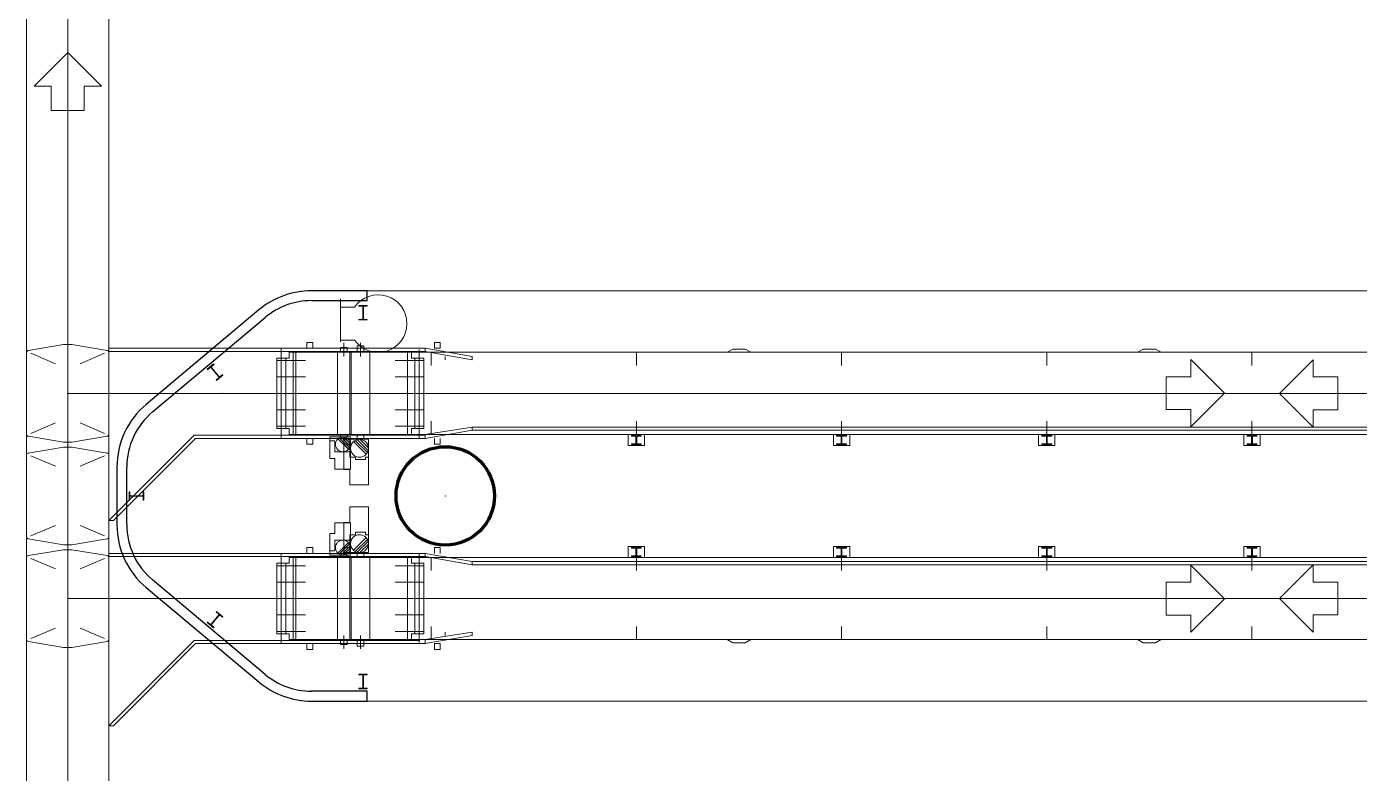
# Model space of a CAD drawing. Header units: metres. Extents: x 1807 to 3745, y 842 to 1968.
# Drawn here: x 3444.9 to 3461.14, y 1280.62 to 1289.72 of the extents above; entities that cross this region are included whole.
import ezdxf

# ---------------------------------------------------------------- set-up
doc = ezdxf.new("R2010")
doc.units = ezdxf.units.M
doc.header["$MEASUREMENT"] = 0
doc.layers.add('Level 1', color=7, linetype='Continuous', lineweight=0)

msp = doc.modelspace()

# ---------------------------------------------------------------- linework, layer by layer
at = {"layer": 'Level 1', "color": 7, "linetype": 'Continuous', "lineweight": 0}
for p, q in [((3444.9, 1265.482), (3444.9, 1396.541)), ((3445.9, 1265.482), (3445.9, 1396.541)), ((3444.99, 1288.995), (3445.4, 1289.405)), ((3445.401, 1289.404), (3445.399, 1289.406)), ((3445.399, 1289.404), (3445.401, 1289.406)), ((3445.81, 1288.995), (3445.4, 1289.405)), ((3445.401, 1289.049), (3445.399, 1289.051)), ((3445.399, 1289.049), (3445.401, 1289.051)), ((3445.2, 1288.995), (3444.99, 1288.995)), ((3445.2, 1288.695), (3445.2, 1288.995)), ((3445.81, 1288.995), (3445.6, 1288.995)), ((3445.6, 1288.695), (3445.6, 1288.995)), ((3445.6, 1288.695), (3445.2, 1288.695)), ((3448.37, 1286.5), (3473.73, 1286.5)), ((3446.357, 1285.116), (3447.727, 1286.266)), ((3445.35, 1285.845), (3444.921, 1285.774)), ((3445.45, 1285.845), (3445.35, 1285.845)), ((3445.45, 1285.845), (3445.879, 1285.774)), ((3447.28, 1285.8), (3445.9, 1285.8)), ((3448, 1285.8), (3447.28, 1285.8)), ((3448, 1285.8), (3449.754, 1285.8)), ((3448, 1285.8), (3448, 1284.7)), ((3448.315, 1285.8), (3448.315, 1285.87)), ((3448.315, 1285.87), (3448.385, 1285.87)), ((3448.385, 1285.8), (3448.385, 1285.87)), ((3448.724, 1285.81), (3448.804, 1285.81)), ((3448.724, 1285.81), (3448.724, 1285.76)), ((3448.804, 1285.81), (3448.804, 1285.76)), ((3448.928, 1285.83), (3448.928, 1285.76)), ((3448.928, 1285.83), (3449.008, 1285.83)), ((3449.008, 1285.83), (3449.008, 1285.76)), ((3449.754, 1285.76), (3449.754, 1285.8)), ((3450.328, 1285.7), (3449.754, 1285.8)), ((3449.868, 1285.8), (3449.868, 1285.87)), ((3449.868, 1285.87), (3449.938, 1285.87)), ((3449.868, 1285.8), (3449.938, 1285.8)), ((3449.938, 1285.8), (3449.938, 1285.87)), ((3453.434, 1285.75), (3453.503, 1285.79)), ((3453.653, 1285.79), (3453.503, 1285.79)), ((3453.653, 1285.79), (3453.723, 1285.75)), ((3458.434, 1285.75), (3458.503, 1285.79)), ((3458.653, 1285.79), (3458.503, 1285.79)), ((3458.653, 1285.79), (3458.723, 1285.75)), ((3444.9, 1285.749), (3444.9, 1284.751)), ((3444.95, 1285.738), (3445.25, 1285.611)), ((3445.85, 1285.738), (3445.55, 1285.611)), ((3447.28, 1285.76), (3445.9, 1285.76)), ((3445.9, 1285.749), (3445.9, 1284.751)), ((3445.9, 1285.749), (3445.9, 1284.751)), ((3448, 1285.76), (3447.28, 1285.76)), ((3447.947, 1285.68), (3447.947, 1284.82)), ((3447.947, 1285.68), (3448.097, 1285.68)), ((3447.947, 1285.65), (3448.297, 1285.65)), ((3448, 1285.76), (3449.754, 1285.76)), ((3448.097, 1285.75), (3448.147, 1285.75)), ((3448.097, 1285.68), (3448.097, 1285.75)), ((3473.953, 1285.75), (3448.147, 1285.75)), ((3448.17, 1285.75), (3449.562, 1285.75)), ((3448.689, 1285.76), (3448.839, 1285.76)), ((3448.868, 1285.76), (3449.068, 1285.76)), ((3449.739, 1285.65), (3449.389, 1285.65)), ((3449.589, 1285.75), (3449.539, 1285.75)), ((3449.589, 1285.68), (3449.589, 1285.75)), ((3449.739, 1285.68), (3449.589, 1285.68)), ((3449.739, 1284.82), (3449.739, 1285.68)), ((3449.754, 1285.76), (3450.328, 1285.66)), ((3449.828, 1285.75), (3449.828, 1285.59)), ((3449.998, 1285.7), (3449.998, 1285.66)), ((3450.328, 1285.66), (3450.328, 1285.7)), ((3452.328, 1285.75), (3452.328, 1285.59)), ((3454.828, 1285.75), (3454.828, 1285.59)), ((3457.328, 1285.75), (3457.328, 1285.59)), ((3459.084, 1285.662), (3459.494, 1285.252)), ((3459.084, 1285.452), (3459.084, 1285.662)), ((3459.828, 1285.75), (3459.828, 1285.59)), ((3447.947, 1285.45), (3448.297, 1285.45)), ((3449.739, 1285.45), (3449.389, 1285.45)), ((3458.784, 1285.052), (3458.784, 1285.452)), ((3458.784, 1285.452), (3459.084, 1285.452)), ((3445.399, 1285.249), (3445.401, 1285.251)), ((3445.399, 1285.251), (3445.401, 1285.249)), ((3445.399, 1285.251), (3445.401, 1285.249)), ((3445.401, 1285.251), (3445.399, 1285.249)), ((3447.279, 1285.249), (3447.281, 1285.251)), ((3447.279, 1285.251), (3447.281, 1285.249)), ((3447.947, 1285.25), (3448.297, 1285.25)), ((3449.739, 1285.25), (3449.389, 1285.25)), ((3459.084, 1284.842), (3459.494, 1285.252)), ((3447.947, 1285.05), (3448.297, 1285.05)), ((3449.739, 1285.05), (3449.389, 1285.05)), ((3458.784, 1285.052), (3459.084, 1285.052)), ((3459.084, 1284.842), (3459.084, 1285.052)), ((3444.95, 1284.762), (3445.25, 1284.889)), ((3445.85, 1284.762), (3445.55, 1284.889)), ((3447.947, 1284.85), (3448.297, 1284.85)), ((3447.947, 1284.82), (3448.097, 1284.82)), ((3448.097, 1284.82), (3448.097, 1284.75)), ((3449.739, 1284.85), (3449.389, 1284.85)), ((3449.739, 1284.82), (3449.589, 1284.82)), ((3449.589, 1284.82), (3449.589, 1284.75)), ((3450.328, 1284.84), (3449.754, 1284.75)), ((3449.754, 1284.7), (3450.328, 1284.8)), ((3449.828, 1284.91), (3449.828, 1284.75)), ((3469.918, 1284.84), (3450.328, 1284.84)), ((3450.328, 1284.8), (3450.328, 1284.84)), ((3469.328, 1284.8), (3450.328, 1284.8)), ((3452.328, 1284.91), (3452.328, 1284.75)), ((3454.828, 1284.91), (3454.828, 1284.75)), ((3457.328, 1284.91), (3457.328, 1284.75)), ((3459.828, 1284.91), (3459.828, 1284.75)), ((3445.35, 1284.655), (3444.921, 1284.727)), ((3445.45, 1284.655), (3445.35, 1284.655)), ((3445.45, 1284.655), (3445.879, 1284.727)), ((3446.94, 1284.74), (3445.9, 1283.7)), ((3446.957, 1284.7), (3445.957, 1283.7)), ((3447.28, 1284.74), (3446.94, 1284.74)), ((3447.28, 1284.7), (3446.957, 1284.7)), ((3448, 1284.74), (3447.28, 1284.74)), ((3448, 1284.7), (3447.28, 1284.7)), ((3448, 1284.74), (3449.754, 1284.74)), ((3448, 1284.7), (3449.754, 1284.7)), ((3448.097, 1284.75), (3448.147, 1284.75)), ((3448.147, 1284.75), (3449.562, 1284.75)), ((3448.315, 1284.7), (3448.315, 1284.63)), ((3448.315, 1284.63), (3448.385, 1284.63)), ((3448.385, 1284.7), (3448.385, 1284.63)), ((3448.844, 1284.72), (3448.594, 1284.72)), ((3448.594, 1284.72), (3448.594, 1284.67)), ((3448.654, 1284.67), (3448.594, 1284.67)), ((3448.654, 1284.67), (3448.654, 1284.538)), ((3448.689, 1284.74), (3448.839, 1284.74)), ((3448.821, 1284.568), (3448.692, 1284.697)), ((3448.833, 1284.586), (3448.709, 1284.709)), ((3448.724, 1284.74), (3448.724, 1284.72)), ((3448.841, 1284.607), (3448.73, 1284.717)), ((3448.844, 1284.634), (3448.757, 1284.72)), ((3449.064, 1284.69), (3448.764, 1284.69)), ((3448.764, 1284.69), (3448.764, 1284.63)), ((3448.836, 1284.63), (3448.764, 1284.63)), ((3448.804, 1284.74), (3448.804, 1284.72)), ((3448.836, 1284.63), (3448.836, 1284.472)), ((3448.844, 1284.72), (3448.844, 1284.538)), ((3448.868, 1284.74), (3449.068, 1284.74)), ((3449.037, 1284.508), (3448.882, 1284.663)), ((3449.051, 1284.529), (3448.903, 1284.677)), ((3448.928, 1284.74), (3448.928, 1284.69)), ((3449.061, 1284.554), (3448.928, 1284.687)), ((3449.064, 1284.587), (3448.961, 1284.69)), ((3449.008, 1284.74), (3449.008, 1284.69)), ((3449.064, 1284.69), (3449.064, 1284.472)), ((3449.589, 1284.75), (3449.539, 1284.75)), ((3473.953, 1284.75), (3449.589, 1284.75)), ((3449.754, 1284.7), (3449.754, 1284.75)), ((3449.868, 1284.7), (3449.868, 1284.63)), ((3449.868, 1284.63), (3449.938, 1284.63)), ((3449.938, 1284.7), (3449.938, 1284.63)), ((3452.228, 1284.616), (3452.228, 1284.75)), ((3452.228, 1284.75), (3452.428, 1284.75)), ((3452.268, 1284.74), (3452.388, 1284.74)), ((3452.268, 1284.74), (3452.268, 1284.73)), ((3452.268, 1284.73), (3452.323, 1284.73)), ((3452.268, 1284.636), (3452.268, 1284.626)), ((3452.268, 1284.636), (3452.323, 1284.636)), ((3452.288, 1284.75), (3452.288, 1284.74)), ((3452.323, 1284.73), (3452.323, 1284.636)), ((3452.333, 1284.73), (3452.388, 1284.73)), ((3452.333, 1284.73), (3452.333, 1284.636)), ((3452.333, 1284.636), (3452.388, 1284.636)), ((3452.368, 1284.75), (3452.368, 1284.74)), ((3452.388, 1284.74), (3452.388, 1284.73)), ((3452.388, 1284.636), (3452.388, 1284.626)), ((3452.428, 1284.616), (3452.428, 1284.75)), ((3454.728, 1284.616), (3454.728, 1284.75)), ((3454.728, 1284.75), (3454.928, 1284.75)), ((3454.768, 1284.74), (3454.888, 1284.74)), ((3454.768, 1284.74), (3454.768, 1284.73)), ((3454.768, 1284.73), (3454.823, 1284.73)), ((3454.768, 1284.636), (3454.768, 1284.626)), ((3454.768, 1284.636), (3454.823, 1284.636)), ((3454.788, 1284.75), (3454.788, 1284.74)), ((3454.823, 1284.73), (3454.823, 1284.636)), ((3454.833, 1284.73), (3454.888, 1284.73)), ((3454.833, 1284.73), (3454.833, 1284.636)), ((3454.833, 1284.636), (3454.888, 1284.636)), ((3454.868, 1284.75), (3454.868, 1284.74)), ((3454.888, 1284.74), (3454.888, 1284.73)), ((3454.888, 1284.636), (3454.888, 1284.626)), ((3454.928, 1284.616), (3454.928, 1284.75)), ((3457.228, 1284.616), (3457.228, 1284.75)), ((3457.228, 1284.75), (3457.428, 1284.75)), ((3457.268, 1284.74), (3457.388, 1284.74)), ((3457.268, 1284.74), (3457.268, 1284.73)), ((3457.268, 1284.73), (3457.323, 1284.73)), ((3457.268, 1284.636), (3457.268, 1284.626)), ((3457.268, 1284.636), (3457.323, 1284.636)), ((3457.288, 1284.75), (3457.288, 1284.74)), ((3457.323, 1284.73), (3457.323, 1284.636)), ((3457.333, 1284.73), (3457.388, 1284.73)), ((3457.333, 1284.73), (3457.333, 1284.636)), ((3457.333, 1284.636), (3457.388, 1284.636)), ((3457.368, 1284.75), (3457.368, 1284.74)), ((3457.388, 1284.74), (3457.388, 1284.73)), ((3457.388, 1284.636), (3457.388, 1284.626)), ((3457.428, 1284.616), (3457.428, 1284.75)), ((3459.728, 1284.616), (3459.728, 1284.75)), ((3459.728, 1284.75), (3459.928, 1284.75)), ((3459.768, 1284.74), (3459.888, 1284.74)), ((3459.768, 1284.74), (3459.768, 1284.73)), ((3459.768, 1284.73), (3459.823, 1284.73)), ((3459.768, 1284.636), (3459.768, 1284.626)), ((3459.768, 1284.636), (3459.823, 1284.636)), ((3459.788, 1284.75), (3459.788, 1284.74)), ((3459.823, 1284.73), (3459.823, 1284.636)), ((3459.833, 1284.73), (3459.888, 1284.73)), ((3459.833, 1284.73), (3459.833, 1284.636)), ((3459.833, 1284.636), (3459.888, 1284.636)), ((3459.868, 1284.75), (3459.868, 1284.74)), ((3459.888, 1284.74), (3459.888, 1284.73)), ((3459.888, 1284.636), (3459.888, 1284.626)), ((3459.928, 1284.616), (3459.928, 1284.75)), ((3444.9, 1284.499), (3444.9, 1283.501)), ((3445.35, 1284.595), (3444.921, 1284.523)), ((3444.95, 1284.488), (3445.25, 1284.361)), ((3445.45, 1284.595), (3445.35, 1284.595)), ((3445.399, 1284.626), (3445.401, 1284.624)), ((3445.401, 1284.626), (3445.399, 1284.624)), ((3445.45, 1284.595), (3445.879, 1284.523)), ((3445.85, 1284.488), (3445.55, 1284.361)), ((3445.9, 1284.499), (3445.9, 1283.501)), ((3445.9, 1284.499), (3445.9, 1283.501)), ((3448.844, 1284.538), (3448.654, 1284.538)), ((3448.908, 1284.472), (3448.836, 1284.472)), ((3448.908, 1284.472), (3448.908, 1284.442)), ((3449.064, 1284.472), (3449.028, 1284.472)), ((3449.028, 1284.472), (3449.028, 1284.442)), ((3452.228, 1284.616), (3452.428, 1284.616)), ((3452.268, 1284.626), (3452.388, 1284.626)), ((3454.728, 1284.616), (3454.928, 1284.616)), ((3454.768, 1284.626), (3454.888, 1284.626)), ((3457.228, 1284.616), (3457.428, 1284.616)), ((3457.268, 1284.626), (3457.388, 1284.626)), ((3459.728, 1284.616), (3459.928, 1284.616)), ((3459.768, 1284.626), (3459.888, 1284.626)), ((3446, 1283.65), (3446, 1284.35)), ((3449.028, 1284.442), (3448.908, 1284.442)), ((3445.399, 1284.001), (3445.401, 1283.999)), ((3445.401, 1284.001), (3445.399, 1283.999)), ((3449.999, 1283.999), (3450.001, 1284.001)), ((3449.999, 1284.001), (3450.001, 1283.999)), ((3445.957, 1283.7), (3445.9, 1283.7)), ((3444.95, 1283.512), (3445.25, 1283.639)), ((3445.85, 1283.512), (3445.55, 1283.639)), ((3448.836, 1283.37), (3448.836, 1283.528)), ((3448.908, 1283.528), (3448.836, 1283.528)), ((3449.037, 1283.492), (3448.882, 1283.338)), ((3449.028, 1283.558), (3448.908, 1283.558)), ((3448.908, 1283.528), (3448.908, 1283.558)), ((3449.028, 1283.528), (3449.028, 1283.558)), ((3449.064, 1283.528), (3449.028, 1283.528)), ((3449.064, 1283.31), (3449.064, 1283.528)), ((3445.35, 1283.405), (3444.921, 1283.477)), ((3445.35, 1283.345), (3444.921, 1283.273)), ((3445.45, 1283.405), (3445.35, 1283.405)), ((3445.45, 1283.345), (3445.35, 1283.345)), ((3445.399, 1283.376), (3445.401, 1283.374)), ((3445.401, 1283.376), (3445.399, 1283.374)), ((3445.45, 1283.405), (3445.879, 1283.477)), ((3445.45, 1283.345), (3445.879, 1283.273)), ((3448.315, 1283.3), (3448.315, 1283.37)), ((3448.315, 1283.37), (3448.385, 1283.37)), ((3448.385, 1283.3), (3448.385, 1283.37)), ((3448.654, 1283.33), (3448.594, 1283.33)), ((3448.594, 1283.28), (3448.594, 1283.33)), ((3448.844, 1283.462), (3448.654, 1283.462)), ((3448.654, 1283.33), (3448.654, 1283.462)), ((3448.821, 1283.432), (3448.692, 1283.303)), ((3448.833, 1283.415), (3448.709, 1283.291)), ((3448.841, 1283.393), (3448.73, 1283.283)), ((3448.844, 1283.367), (3448.757, 1283.28)), ((3448.836, 1283.37), (3448.764, 1283.37)), ((3448.764, 1283.31), (3448.764, 1283.37)), ((3448.844, 1283.28), (3448.844, 1283.462)), ((3449.051, 1283.471), (3448.903, 1283.323)), ((3449.061, 1283.446), (3448.928, 1283.313)), ((3449.064, 1283.413), (3448.961, 1283.31)), ((3449.868, 1283.3), (3449.868, 1283.37)), ((3449.868, 1283.37), (3449.938, 1283.37)), ((3449.938, 1283.3), (3449.938, 1283.37)), ((3452.228, 1283.384), (3452.228, 1283.25)), ((3452.228, 1283.384), (3452.428, 1283.384)), ((3452.268, 1283.374), (3452.388, 1283.374)), ((3452.268, 1283.364), (3452.268, 1283.374)), ((3452.268, 1283.364), (3452.323, 1283.364)), ((3452.323, 1283.27), (3452.323, 1283.364)), ((3452.333, 1283.364), (3452.388, 1283.364)), ((3452.333, 1283.27), (3452.333, 1283.364)), ((3452.388, 1283.364), (3452.388, 1283.374)), ((3452.428, 1283.384), (3452.428, 1283.25)), ((3454.728, 1283.384), (3454.728, 1283.25)), ((3454.728, 1283.384), (3454.928, 1283.384)), ((3454.768, 1283.374), (3454.888, 1283.374)), ((3454.768, 1283.364), (3454.768, 1283.374)), ((3454.768, 1283.364), (3454.823, 1283.364)), ((3454.823, 1283.27), (3454.823, 1283.364)), ((3454.833, 1283.364), (3454.888, 1283.364)), ((3454.833, 1283.27), (3454.833, 1283.364)), ((3454.888, 1283.364), (3454.888, 1283.374)), ((3454.928, 1283.384), (3454.928, 1283.25)), ((3457.228, 1283.384), (3457.228, 1283.25)), ((3457.228, 1283.384), (3457.428, 1283.384)), ((3457.268, 1283.374), (3457.388, 1283.374)), ((3457.268, 1283.364), (3457.268, 1283.374)), ((3457.268, 1283.364), (3457.323, 1283.364)), ((3457.323, 1283.27), (3457.323, 1283.364)), ((3457.333, 1283.364), (3457.388, 1283.364)), ((3457.333, 1283.27), (3457.333, 1283.364)), ((3457.388, 1283.364), (3457.388, 1283.374)), ((3457.428, 1283.384), (3457.428, 1283.25)), ((3459.728, 1283.384), (3459.728, 1283.25)), ((3459.728, 1283.384), (3459.928, 1283.384)), ((3459.768, 1283.374), (3459.888, 1283.374)), ((3459.768, 1283.364), (3459.768, 1283.374)), ((3459.768, 1283.364), (3459.823, 1283.364)), ((3459.823, 1283.27), (3459.823, 1283.364)), ((3459.833, 1283.364), (3459.888, 1283.364)), ((3459.833, 1283.27), (3459.833, 1283.364)), ((3459.888, 1283.364), (3459.888, 1283.374)), ((3459.928, 1283.384), (3459.928, 1283.25)), ((3444.9, 1283.249), (3444.9, 1282.251)), ((3444.95, 1283.238), (3445.25, 1283.111)), ((3445.85, 1283.238), (3445.55, 1283.111)), ((3447.28, 1283.3), (3445.9, 1283.3)), ((3447.28, 1283.26), (3445.9, 1283.26)), ((3445.9, 1283.249), (3445.9, 1282.251)), ((3445.9, 1283.249), (3445.9, 1282.251)), ((3448, 1283.3), (3447.28, 1283.3)), ((3448, 1283.26), (3447.28, 1283.26)), ((3447.947, 1282.32), (3447.947, 1283.18)), ((3447.947, 1283.18), (3448.097, 1283.18)), ((3448, 1283.3), (3449.754, 1283.3)), ((3448, 1283.3), (3448, 1282.2)), ((3448, 1283.26), (3449.754, 1283.26)), ((3448.097, 1283.25), (3448.147, 1283.25)), ((3448.097, 1283.18), (3448.097, 1283.25)), ((3473.953, 1283.25), (3448.147, 1283.25)), ((3448.844, 1283.28), (3448.594, 1283.28)), ((3448.689, 1283.26), (3448.839, 1283.26)), ((3448.724, 1283.26), (3448.724, 1283.28)), ((3449.064, 1283.31), (3448.764, 1283.31)), ((3448.804, 1283.26), (3448.804, 1283.28)), ((3448.868, 1283.26), (3449.068, 1283.26)), ((3448.928, 1283.26), (3448.928, 1283.31)), ((3449.008, 1283.26), (3449.008, 1283.31)), ((3449.589, 1283.25), (3449.539, 1283.25)), ((3449.589, 1283.18), (3449.589, 1283.25)), ((3449.739, 1283.18), (3449.589, 1283.18)), ((3449.739, 1283.18), (3449.739, 1282.32)), ((3449.754, 1283.26), (3449.754, 1283.3)), ((3450.328, 1283.2), (3449.754, 1283.3)), ((3449.754, 1283.26), (3450.328, 1283.16)), ((3449.828, 1283.09), (3449.828, 1283.25)), ((3469.328, 1283.2), (3450.328, 1283.2)), ((3450.328, 1283.16), (3450.328, 1283.2)), ((3452.228, 1283.25), (3452.428, 1283.25)), ((3452.268, 1283.27), (3452.323, 1283.27)), ((3452.268, 1283.26), (3452.268, 1283.27)), ((3452.268, 1283.26), (3452.388, 1283.26)), ((3452.288, 1283.25), (3452.288, 1283.26)), ((3452.328, 1283.09), (3452.328, 1283.25)), ((3452.333, 1283.27), (3452.388, 1283.27)), ((3452.368, 1283.25), (3452.368, 1283.26)), ((3452.388, 1283.26), (3452.388, 1283.27)), ((3454.728, 1283.25), (3454.928, 1283.25)), ((3454.768, 1283.27), (3454.823, 1283.27)), ((3454.768, 1283.26), (3454.768, 1283.27)), ((3454.768, 1283.26), (3454.888, 1283.26)), ((3454.788, 1283.25), (3454.788, 1283.26)), ((3454.828, 1283.09), (3454.828, 1283.25)), ((3454.833, 1283.27), (3454.888, 1283.27)), ((3454.868, 1283.25), (3454.868, 1283.26)), ((3454.888, 1283.26), (3454.888, 1283.27)), ((3457.228, 1283.25), (3457.428, 1283.25)), ((3457.268, 1283.27), (3457.323, 1283.27)), ((3457.268, 1283.26), (3457.268, 1283.27)), ((3457.268, 1283.26), (3457.388, 1283.26)), ((3457.288, 1283.25), (3457.288, 1283.26)), ((3457.328, 1283.09), (3457.328, 1283.25)), ((3457.333, 1283.27), (3457.388, 1283.27)), ((3457.368, 1283.25), (3457.368, 1283.26)), ((3457.388, 1283.26), (3457.388, 1283.27)), ((3459.728, 1283.25), (3459.928, 1283.25)), ((3459.768, 1283.27), (3459.823, 1283.27)), ((3459.768, 1283.26), (3459.768, 1283.27)), ((3459.768, 1283.26), (3459.888, 1283.26)), ((3459.788, 1283.25), (3459.788, 1283.26)), ((3459.828, 1283.09), (3459.828, 1283.25)), ((3459.833, 1283.27), (3459.888, 1283.27)), ((3459.868, 1283.25), (3459.868, 1283.26)), ((3459.888, 1283.26), (3459.888, 1283.27)), ((3447.947, 1283.15), (3448.297, 1283.15)), ((3449.739, 1283.15), (3449.389, 1283.15)), ((3469.918, 1283.16), (3450.328, 1283.16)), ((3459.084, 1283.158), (3459.494, 1282.748)), ((3459.084, 1283.158), (3459.084, 1282.948)), ((3447.727, 1281.734), (3446.357, 1282.884)), ((3447.947, 1282.95), (3448.297, 1282.95)), ((3449.739, 1282.95), (3449.389, 1282.95)), ((3458.784, 1282.948), (3458.784, 1282.548)), ((3458.784, 1282.948), (3459.084, 1282.948)), ((3445.399, 1282.749), (3445.401, 1282.751)), ((3445.399, 1282.751), (3445.401, 1282.749)), ((3445.399, 1282.751), (3445.401, 1282.749)), ((3445.401, 1282.751), (3445.399, 1282.749)), ((3447.279, 1282.749), (3447.281, 1282.751)), ((3447.279, 1282.751), (3447.281, 1282.749)), ((3447.947, 1282.75), (3448.297, 1282.75)), ((3449.739, 1282.75), (3449.389, 1282.75)), ((3459.084, 1282.338), (3459.494, 1282.748)), ((3447.947, 1282.55), (3448.297, 1282.55)), ((3449.739, 1282.55), (3449.389, 1282.55)), ((3458.784, 1282.548), (3459.084, 1282.548)), ((3459.084, 1282.548), (3459.084, 1282.338)), ((3444.95, 1282.262), (3445.25, 1282.389)), ((3445.85, 1282.262), (3445.55, 1282.389)), ((3449.828, 1282.25), (3449.828, 1282.41)), ((3452.328, 1282.25), (3452.328, 1282.41)), ((3454.828, 1282.25), (3454.828, 1282.41)), ((3457.328, 1282.25), (3457.328, 1282.41)), ((3459.828, 1282.25), (3459.828, 1282.41)), ((3445.35, 1282.155), (3444.921, 1282.227)), ((3445.45, 1282.155), (3445.879, 1282.227)), ((3446.94, 1282.24), (3445.9, 1281.2)), ((3446.957, 1282.2), (3445.957, 1281.2)), ((3447.28, 1282.24), (3446.94, 1282.24)), ((3447.28, 1282.2), (3446.957, 1282.2)), ((3448, 1282.24), (3447.28, 1282.24)), ((3448, 1282.2), (3447.28, 1282.2)), ((3447.947, 1282.35), (3448.297, 1282.35)), ((3447.947, 1282.32), (3448.097, 1282.32)), ((3448, 1282.24), (3449.69, 1282.24)), ((3448, 1282.2), (3449.754, 1282.2)), ((3448.097, 1282.32), (3448.097, 1282.25)), ((3448.097, 1282.25), (3448.147, 1282.25)), ((3473.953, 1282.25), (3448.147, 1282.25)), ((3448.315, 1282.2), (3448.315, 1282.13)), ((3448.385, 1282.2), (3448.385, 1282.13)), ((3448.689, 1282.24), (3448.839, 1282.24)), ((3448.724, 1282.19), (3448.724, 1282.24)), ((3448.804, 1282.19), (3448.804, 1282.24)), ((3448.868, 1282.24), (3449.068, 1282.24)), ((3448.928, 1282.17), (3448.928, 1282.24)), ((3449.008, 1282.17), (3449.008, 1282.24)), ((3449.739, 1282.35), (3449.389, 1282.35)), ((3449.589, 1282.25), (3449.539, 1282.25)), ((3449.739, 1282.32), (3449.589, 1282.32)), ((3449.589, 1282.32), (3449.589, 1282.25)), ((3450.328, 1282.34), (3449.754, 1282.25)), ((3449.754, 1282.2), (3450.328, 1282.3)), ((3449.754, 1282.2), (3449.754, 1282.25)), ((3449.868, 1282.2), (3449.938, 1282.2)), ((3449.868, 1282.2), (3449.868, 1282.13)), ((3449.938, 1282.2), (3449.938, 1282.13)), ((3449.998, 1282.3), (3449.998, 1282.34)), ((3450.328, 1282.3), (3450.328, 1282.34)), ((3453.434, 1282.25), (3453.503, 1282.21)), ((3453.653, 1282.21), (3453.503, 1282.21)), ((3453.653, 1282.21), (3453.723, 1282.25)), ((3458.434, 1282.25), (3458.503, 1282.21)), ((3458.653, 1282.21), (3458.503, 1282.21)), ((3458.653, 1282.21), (3458.723, 1282.25)), ((3445.45, 1282.155), (3445.35, 1282.155)), ((3445.399, 1282.126), (3445.401, 1282.124)), ((3445.401, 1282.126), (3445.399, 1282.124)), ((3448.315, 1282.13), (3448.385, 1282.13)), ((3448.724, 1282.19), (3448.804, 1282.19)), ((3448.928, 1282.17), (3449.008, 1282.17)), ((3449.868, 1282.13), (3449.938, 1282.13)), ((3473.73, 1281.5), (3448.37, 1281.5)), ((3445.957, 1281.2), (3445.9, 1281.2))]:
    msp.add_line(p, q, dxfattribs=at)
at = {"layer": 'Level 1', "color": 7, "linetype": 'Continuous', "lineweight": 0, "ltscale": 4}
for p, q in [((3445.4, 1265.482), (3445.4, 1396.541)), ((3448.002, 1285.8), (3448.002, 1284.715)), ((3448.764, 1285.7), (3448.764, 1285.864)), ((3448.968, 1285.7), (3448.968, 1285.864)), ((3449.684, 1284.7), (3449.684, 1285.785)), ((3448.057, 1285.68), (3448.057, 1284.82)), ((3448.147, 1285.75), (3448.147, 1284.75)), ((3448.178, 1285.75), (3448.178, 1284.75)), ((3448.689, 1285.75), (3448.689, 1284.75)), ((3448.839, 1285.75), (3448.839, 1284.75)), ((3448.855, 1285.75), (3448.855, 1284.75)), ((3449.081, 1285.75), (3449.081, 1284.75)), ((3449.539, 1284.75), (3449.539, 1285.75)), ((3449.629, 1284.82), (3449.629, 1285.68)), ((3460.573, 1285.66), (3460.163, 1285.25)), ((3460.573, 1285.45), (3460.573, 1285.66)), ((3460.873, 1285.45), (3460.573, 1285.45)), ((3460.873, 1285.05), (3460.873, 1285.45)), ((3445.4, 1285.25), (3447.28, 1285.25)), ((3447.28, 1285.25), (3474.82, 1285.25)), ((3460.573, 1284.84), (3460.163, 1285.25)), ((3460.573, 1284.84), (3460.573, 1285.05)), ((3460.873, 1285.05), (3460.573, 1285.05)), ((3448.594, 1284.67), (3448.594, 1284.458)), ((3448.764, 1284.63), (3448.764, 1284.322)), ((3448.844, 1284.326), (3448.844, 1284.538)), ((3449.064, 1284.134), (3449.064, 1284.472)), ((3448.654, 1284.458), (3448.594, 1284.458)), ((3448.654, 1284.458), (3448.654, 1284.326)), ((3448.654, 1284.326), (3448.844, 1284.326)), ((3448.836, 1284.322), (3448.764, 1284.322)), ((3448.836, 1284.322), (3448.836, 1284.134)), ((3448.836, 1284.134), (3449.064, 1284.134)), ((3448.836, 1283.866), (3449.064, 1283.866)), ((3448.836, 1283.678), (3448.836, 1283.866)), ((3449.064, 1283.866), (3449.064, 1283.528)), ((3448.654, 1283.674), (3448.844, 1283.674)), ((3448.654, 1283.542), (3448.654, 1283.674)), ((3448.764, 1283.37), (3448.764, 1283.678)), ((3448.836, 1283.678), (3448.764, 1283.678)), ((3448.844, 1283.674), (3448.844, 1283.462)), ((3448.594, 1283.33), (3448.594, 1283.542)), ((3448.654, 1283.542), (3448.594, 1283.542)), ((3448.002, 1282.2), (3448.002, 1283.285)), ((3448.057, 1282.32), (3448.057, 1283.18)), ((3448.147, 1282.25), (3448.147, 1283.25)), ((3448.178, 1282.25), (3448.178, 1283.25)), ((3448.689, 1282.25), (3448.689, 1283.25)), ((3448.839, 1282.25), (3448.839, 1283.25)), ((3448.855, 1282.25), (3448.855, 1283.25)), ((3449.081, 1282.25), (3449.081, 1283.25)), ((3449.539, 1283.25), (3449.539, 1282.25)), ((3449.629, 1283.18), (3449.629, 1282.32)), ((3449.684, 1283.3), (3449.684, 1282.215)), ((3460.573, 1283.16), (3460.163, 1282.75)), ((3460.573, 1283.16), (3460.573, 1282.95)), ((3460.873, 1282.95), (3460.573, 1282.95)), ((3460.873, 1282.95), (3460.873, 1282.55)), ((3445.4, 1282.75), (3447.28, 1282.75)), ((3447.28, 1282.75), (3474.82, 1282.75)), ((3460.573, 1282.34), (3460.163, 1282.75)), ((3460.573, 1282.55), (3460.573, 1282.34)), ((3460.873, 1282.55), (3460.573, 1282.55)), ((3448.764, 1282.3), (3448.764, 1282.136)), ((3448.968, 1282.3), (3448.968, 1282.136))]:
    msp.add_line(p, q, dxfattribs=at)
at = {"layer": 'Level 1', "color": 7, "linetype": 'Continuous', "lineweight": 30}
for p, q in [((3449.05, 1286.5), (3448.37, 1286.5)), ((3449.05, 1286.38), (3449.05, 1286.5)), ((3447.727, 1286.266), (3446.357, 1285.116)), ((3448.37, 1286.38), (3449.05, 1286.38)), ((3446.434, 1285.024), (3447.804, 1286.174)), ((3446, 1284.35), (3446, 1283.65)), ((3446.12, 1283.65), (3446.12, 1284.35)), ((3446.357, 1282.884), (3447.727, 1281.734)), ((3447.804, 1281.826), (3446.434, 1282.976)), ((3449.05, 1281.62), (3448.37, 1281.62)), ((3449.05, 1281.5), (3449.05, 1281.62)), ((3448.37, 1281.5), (3449.05, 1281.5))]:
    msp.add_line(p, q, dxfattribs=at)
at = {"layer": 'Level 1', "color": 7, "linetype": 'Continuous', "lineweight": 13}
for p, q in [((3448.723, 1286.3), (3448.723, 1286.4)), ((3448.723, 1286.4), (3448.723, 1285.877)), ((3448.896, 1286.3), (3448.723, 1286.3)), ((3448.949, 1286.322), (3449.05, 1286.322)), ((3448.949, 1286.314), (3448.949, 1286.322)), ((3448.989, 1286.314), (3448.949, 1286.314)), ((3448.997, 1286.16), (3448.997, 1286.307)), ((3449.002, 1286.307), (3449.002, 1286.16)), ((3449.05, 1286.314), (3449.009, 1286.314)), ((3449.05, 1286.322), (3449.05, 1286.314)), ((3448.949, 1286.144), (3448.949, 1286.152)), ((3448.949, 1286.152), (3448.989, 1286.152)), ((3449.05, 1286.144), (3448.949, 1286.144)), ((3449.009, 1286.152), (3449.05, 1286.152)), ((3449.05, 1286.152), (3449.05, 1286.144)), ((3448.723, 1285.9), (3448.896, 1285.9)), ((3447.177, 1285.609), (3447.1, 1285.543)), ((3447.151, 1285.576), (3447.183, 1285.603)), ((3447.183, 1285.603), (3447.177, 1285.609)), ((3447.1, 1285.543), (3447.105, 1285.537)), ((3447.105, 1285.537), (3447.136, 1285.564)), ((3447.147, 1285.563), (3447.241, 1285.45)), ((3447.245, 1285.453), (3447.15, 1285.566)), ((3447.24, 1285.439), (3447.209, 1285.413)), ((3447.214, 1285.407), (3447.292, 1285.472)), ((3447.287, 1285.479), (3447.255, 1285.452)), ((3447.292, 1285.472), (3447.287, 1285.479)), ((3447.209, 1285.413), (3447.214, 1285.407)), ((3446.15, 1283.949), (3446.15, 1284.051)), ((3446.15, 1284.051), (3446.158, 1284.051)), ((3446.158, 1284.051), (3446.158, 1284.01)), ((3446.158, 1283.99), (3446.158, 1283.949)), ((3446.166, 1284.002), (3446.312, 1284.002)), ((3446.312, 1283.998), (3446.166, 1283.998)), ((3446.32, 1284.01), (3446.32, 1284.051)), ((3446.32, 1284.051), (3446.328, 1284.051)), ((3446.32, 1283.949), (3446.32, 1283.99)), ((3446.328, 1284.051), (3446.328, 1283.949)), ((3446.158, 1283.949), (3446.15, 1283.949)), ((3446.328, 1283.949), (3446.32, 1283.949)), ((3447.147, 1282.437), (3447.241, 1282.55)), ((3447.245, 1282.547), (3447.15, 1282.434)), ((3447.209, 1282.587), (3447.214, 1282.593)), ((3447.24, 1282.561), (3447.209, 1282.587)), ((3447.214, 1282.593), (3447.292, 1282.528)), ((3447.287, 1282.521), (3447.255, 1282.548)), ((3447.292, 1282.528), (3447.287, 1282.521)), ((3447.1, 1282.457), (3447.105, 1282.463)), ((3447.177, 1282.391), (3447.1, 1282.457)), ((3447.105, 1282.463), (3447.136, 1282.436)), ((3447.151, 1282.424), (3447.183, 1282.397)), ((3447.183, 1282.397), (3447.177, 1282.391)), ((3448.949, 1281.82), (3448.949, 1281.828)), ((3448.949, 1281.828), (3449.05, 1281.828)), ((3448.99, 1281.82), (3448.949, 1281.82)), ((3448.997, 1281.666), (3448.997, 1281.812)), ((3449.002, 1281.812), (3449.002, 1281.666)), ((3449.05, 1281.82), (3449.009, 1281.82)), ((3449.05, 1281.828), (3449.05, 1281.82)), ((3448.949, 1281.65), (3448.949, 1281.658)), ((3448.949, 1281.658), (3448.99, 1281.658)), ((3449.05, 1281.65), (3448.949, 1281.65)), ((3449.009, 1281.658), (3449.05, 1281.658)), ((3449.05, 1281.658), (3449.05, 1281.65))]:
    msp.add_line(p, q, dxfattribs=at)
at = {"layer": 'Level 1', "color": 7, "linetype": 'Continuous', "lineweight": 0}
for centre, radius in [((3448.753, 1284.629), 0.091), ((3448.955, 1284.581), 0.109), ((3448.955, 1283.419), 0.109), ((3448.753, 1283.371), 0.091)]:
    msp.add_circle(centre, radius, dxfattribs=at)
at = {"layer": 'Level 1', "color": 7, "linetype": 'Continuous', "lineweight": 70}
msp.add_circle((3450, 1284), 0.6, dxfattribs=at)
at = {"layer": 'Level 1', "color": 7, "linetype": 'Continuous', "lineweight": 0}
for centre, radius, start, end in [((3448.37, 1285.5), 1, 90, 130.0101), ((3444.925, 1285.749), 0.025, 99.4624, 180), ((3445.875, 1285.749), 0.025, 360, 80.5376), ((3447, 1284.35), 1, 130.0105, 180), ((3444.925, 1284.751), 0.025, 180, 260.5378), ((3445.875, 1284.751), 0.025, 279.4622, 360), ((3444.925, 1284.499), 0.025, 99.4624, 180), ((3445.875, 1284.499), 0.025, 360, 80.5376), ((3444.925, 1283.501), 0.025, 180, 260.5378), ((3445.875, 1283.501), 0.025, 279.4622, 360), ((3447, 1283.65), 1, 180, 229.9899), ((3444.925, 1283.249), 0.025, 99.4624, 180), ((3445.875, 1283.249), 0.025, 360, 80.5376), ((3444.925, 1282.251), 0.025, 180, 260.5378), ((3445.875, 1282.251), 0.025, 279.4622, 360), ((3448.37, 1282.5), 1, 229.9895, 270)]:
    msp.add_arc(centre, radius, start, end, dxfattribs=at)
at = {"layer": 'Level 1', "color": 7, "linetype": 'Continuous', "lineweight": 30}
for centre, radius, start, end in [((3448.37, 1285.5), 1, 90.0003, 130.0096), ((3448.37, 1285.5), 0.88, 90.0003, 130.0096), ((3447, 1284.35), 1, 130.0105, 179.9992), ((3447, 1284.35), 0.88, 130.0105, 179.9992), ((3447, 1283.65), 1, 179.9989, 229.9901), ((3447, 1283.65), 0.88, 179.9989, 229.9901), ((3448.37, 1282.5), 1, 229.9904, 269.9991), ((3448.37, 1282.5), 0.88, 229.9904, 269.9991)]:
    msp.add_arc(centre, radius, start, end, dxfattribs=at)
at = {"layer": 'Level 1', "color": 7, "linetype": 'Continuous', "lineweight": 13}
for centre, radius, start, end in [((3449.183, 1286.1), 0.35, 214.8503, 145.1497), ((3448.989, 1286.307), 0.0076, 0, 90), ((3449.009, 1286.307), 0.0076, 90, 180), ((3448.989, 1286.16), 0.0076, 270, 0), ((3449.009, 1286.16), 0.0076, 180, 270), ((3447.141, 1285.558), 0.0076, 40, 130), ((3447.156, 1285.571), 0.0076, 130, 220), ((3447.235, 1285.445), 0.0076, 310, 40), ((3447.25, 1285.458), 0.0076, 220, 310), ((3446.166, 1284.01), 0.0076, 180, 270), ((3446.166, 1283.99), 0.0076, 90, 180), ((3446.312, 1284.01), 0.0076, 270, 0), ((3446.312, 1283.99), 0.0076, 0, 90), ((3447.235, 1282.555), 0.0076, 320, 50), ((3447.25, 1282.542), 0.0076, 50, 140), ((3447.141, 1282.442), 0.0076, 230, 320), ((3447.156, 1282.429), 0.0076, 140, 230), ((3448.99, 1281.812), 0.0076, 0, 90), ((3449.009, 1281.812), 0.0076, 90, 180), ((3448.99, 1281.666), 0.0076, 270, 0), ((3449.009, 1281.666), 0.0076, 180, 270)]:
    msp.add_arc(centre, radius, start, end, dxfattribs=at)

doc.saveas('drawing.dxf')
